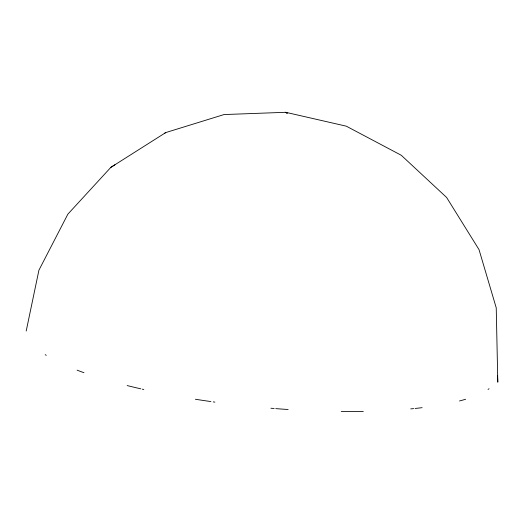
<?xml version="1.0" encoding="UTF-8"?>
<svg xmlns="http://www.w3.org/2000/svg" width="524" height="524" viewBox="0 0 524 524"><rect width="100%" height="100%" fill="white"/><g stroke="black" fill="none" stroke-linecap="round" stroke-linejoin="round"><path stroke-width="0.79" d="M26.2 331.024L38.92 270.188L67.871 214.152L110.852 167.353L165.748 132.572L224.036 114.56L285.704 112.3L346.266 126.166L401.26 155.261L446.612 197.456L479.021 249.614L496.235 307.83L497.8 382.186L497.531 375.374M110.852 167.353L114.913 164.798M164.412 133.404L165.748 132.572M285.704 112.3L287.211 113.505L286.733 112.398M489.049 388.716A235.676 53.081 5.4 0 1 488.047 389.43M465.646 399.249A235.676 53.081 5.4 0 1 459.483 400.971M422.102 407.672A235.676 53.081 5.4 0 1 415.093 408.458M413.652 408.609A235.676 53.081 5.4 0 1 410.731 408.89M363.322 411.425A235.676 53.081 5.4 0 1 341.235 411.51M288.115 409.499A235.676 53.081 5.4 0 1 275.768 408.622M274.15 408.497A235.676 53.081 5.4 0 1 270.915 408.235M214.866 402.118A235.676 53.081 5.4 0 1 213.281 401.895M210.91 401.567A235.676 53.081 5.4 0 1 195.393 399.249M143.812 389.502A235.676 53.081 5.4 0 1 142.318 389.168M140.838 388.834A235.676 53.081 5.4 0 1 127.142 385.559M83.958 372.702A235.676 53.081 5.4 0 1 77.1 370.167M46.25 355.338A235.676 53.081 5.4 0 1 45.202 354.663"/></g></svg>
